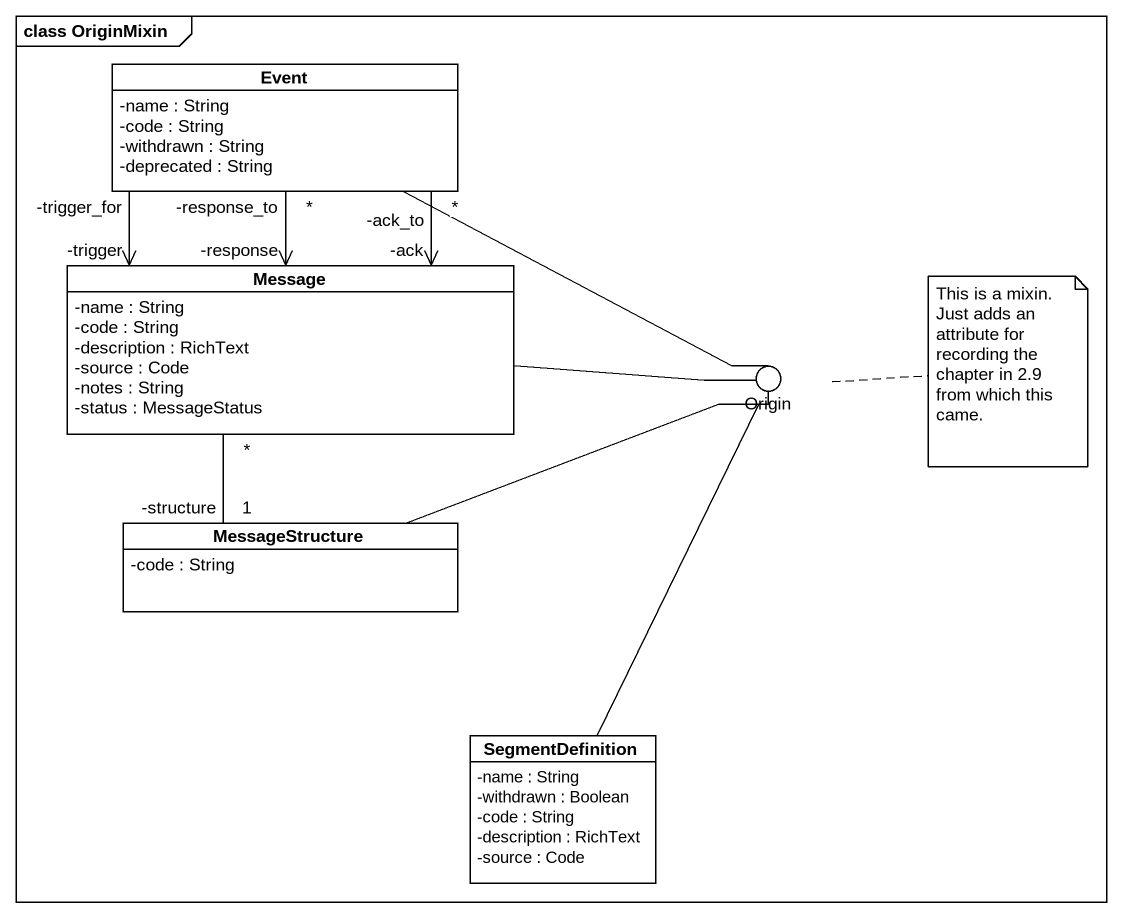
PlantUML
@startuml
mainframe class OriginMixin
allowmixing
hide circle
hide empty members
skinparam classAttributeIconSize 0
class Event {
  -name : String
  -code : String
  -withdrawn : String
  -deprecated : String
}
class Message {
  -name : String
  -code : String
  -description : RichText
  -source : Code
  -notes : String
  -status : MessageStatus
}
() Origin
class MessageStructure {
  -code : String
}
class SegmentDefinition {
  -name : String
  -withdrawn : Boolean
  -code : String
  -description : RichText
  -source : Code
}
Event "-response_to\n*" --> "-response" Message
Event "-trigger_for" --> "-trigger" Message
Event "-ack_to\n*" --> "-ack" Message
Event -right- Origin
Message -right- Origin
Message "*" -- "-structure\n1" MessageStructure
MessageStructure -right- Origin
SegmentDefinition -up- Origin
note right of Origin : This is a mixin. Just adds an attribute for recording the chapter in 2.9 from which this came.
@enduml
